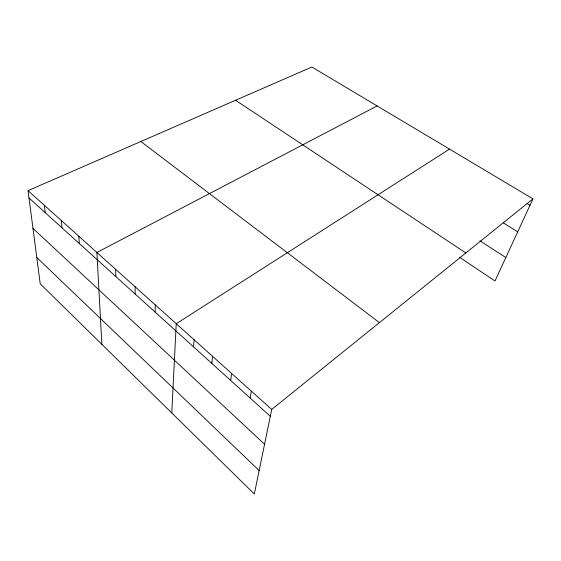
<?xml version="1.0" encoding="UTF-8"?>
<svg xmlns="http://www.w3.org/2000/svg" width="561" height="561" viewBox="0 0 561 561"><rect width="100%" height="100%" fill="white"/><g stroke="black" fill="none" stroke-linecap="round" stroke-linejoin="round"><path stroke-width="0.84" d="M155.138 312.112L155.285 304.896M171.785 412.966L176.231 323.704L449.536 149.121M193.566 346.873L194.106 339.756M211.827 363.395L212.563 356.333M230.683 380.456L231.63 373.451M250.164 398.079L251.342 391.15M532.95 198.867L271.72 409.446L254.322 493.982L40.21 283.817L28.05 190.649L311.867 67.018L532.95 198.867L494.998 280.991L459.613 257.317M377.125 105.931L96.892 252.464L101.878 344.342M527.102 203.545L529.984 205.277M503.245 222.822L517.705 231.861M479.9 240.753L505.833 257.555M235.55 100.265L465.826 252.976M140.853 141.512L379.418 322.631M28.05 190.649L271.72 409.446M29.011 198.012L270.311 416.297M32.973 228.376L264.561 444.235M36.774 257.478L259.147 470.546M44.389 205.319L45.224 212.682M61.289 220.494L61.991 227.85M78.778 236.202L79.332 243.537M115.65 269.308L115.882 276.601M135.103 286.776L135.152 294.027"/></g></svg>
